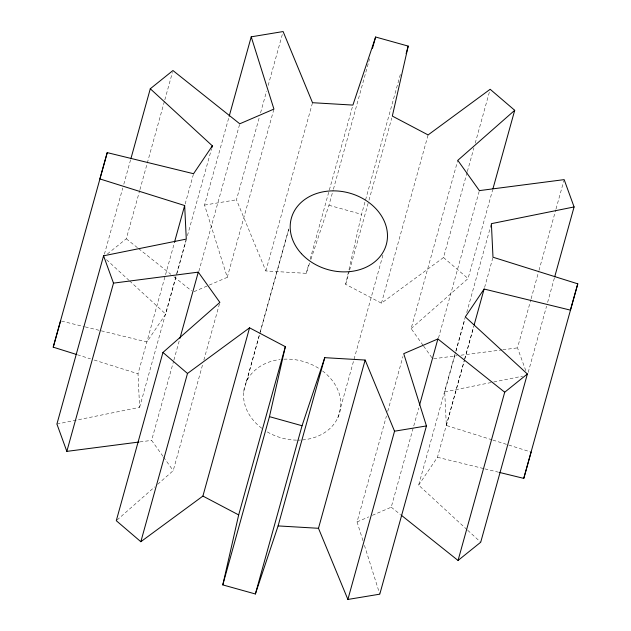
<?xml version="1.0" encoding="UTF-8"?>
<svg xmlns="http://www.w3.org/2000/svg" width="631" height="631" viewBox="0 0 631 631"><rect width="100%" height="100%" fill="white"/><g stroke="black" fill="none" stroke-linecap="round" stroke-linejoin="round"><path stroke-width="0.47" stroke-dasharray="3.15 2.37" d="M467.098 172.46L443.506 257.535L381.44 303.18L345.662 284.329L361.547 214.351L400.606 73.511M104.415 254.183L122.761 188.014M123.81 184.236L130.625 159.659M107.404 253.977L126.295 238.786L139.664 190.578M139.924 189.639L164.565 100.786M164.825 99.84L172.429 72.431M56.916 424.056L139.617 407.342L138.008 373.781L174.424 242.73M185.167 203.971L193.559 173.722M139.617 407.342L186.279 239.094M85.24 326.905L146.897 341.97L165.693 314.096L176.704 274.398M176.964 273.452L186.137 240.372M187.446 235.647L211.566 148.687M209.287 285.078L227.27 277.332L204.554 205.075L228.935 117.169M162.987 456.316L151.621 440.383L173.643 360.987M173.904 360.041L179.409 340.196M198.875 271.251L239.764 123.802M309.663 263.08L306.24 273.333L265.856 270.951L236.459 199.798L259.522 116.617M260.571 112.839L266.605 91.101M268.175 85.43L282.854 32.496M157.687 484.3L173.209 470.647L202.567 364.781M203.876 360.056L219.604 303.345M227.27 277.332L273.933 109.084M265.856 270.951L312.519 102.703M243.716 391.504L259.972 332.9M260.232 331.953L288.809 228.927M246.516 381.503L288.714 229.329M306.24 273.333L309.119 262.938M310.168 259.16L352.903 105.085M310.909 259.349L328.956 205.264L333.152 190.144M333.413 189.197L369.585 58.754M345.662 284.329L349.329 271.093M349.59 270.147L368.725 201.147M368.993 200.201L391.796 117.973M337.83 417.746L382.914 255.169M381.44 303.18L428.094 134.931M362.967 540.68L357.067 521.916L386.424 416.05M387.742 411.325L402.941 356.499M423.062 345.323L411.128 328.601L457.79 160.353M467.358 171.514L473.913 147.891M475.222 143.158L490.161 89.287M372.353 515.33L391.236 507.198L418.755 407.949M438.482 338.066L479.379 190.617M411.128 328.601L468.052 278.547L492.693 189.702M467.003 529.622L418.645 485.152L455.606 351.877M455.874 350.931L465.307 316.904M491.991 439.799L446.338 425.468L444.721 391.906L455.732 352.201M456 351.262L464.905 319.12M466.743 312.503L491.123 224.597M418.645 485.152L437.441 457.278L464.44 359.915M464.7 358.976L473.613 326.834M446.338 425.468L464.424 360.246M464.684 359.307L473.857 326.219M484.608 287.468L492.992 257.219M525.773 370.634L517.499 347.87L530.868 299.67M531.128 298.723L538.732 271.306M538.992 270.368L555.769 209.871M556.029 208.924L563.893 180.569M528.21 372.353L546.564 306.185M547.613 302.407L554.428 277.829M117.027 520.047L154.729 486.895M194.009 291.664L208.388 285.464M357.067 521.916L368.756 516.884M444.721 391.906L492.811 382.189M493.765 381.992L522.618 376.163M204.554 205.075L236.459 199.798M433.694 358.739L457.081 355.703M460.977 355.198L501.905 349.897M502.883 349.771L517.499 347.87M139.932 441.905L151.621 440.383M61.522 321.108L84.294 326.669M437.441 457.278L483.922 468.636M484.876 468.872L498.151 472.114M328.956 205.264L361.547 214.351M492.921 440.091L507.829 444.768M508.76 445.06L531.121 452.08M77.447 354.772L90.485 358.865M94.216 360.033L138.008 373.781M126.295 238.786L137.81 247.967M138.583 248.582L170.835 274.296M173.904 276.741L191.572 290.828M391.236 507.198L400.448 514.549M443.506 257.535L468.052 278.547M467.721 530.285L480.712 542.234M106.513 259.672L128.89 280.251M129.607 280.913L165.693 314.096M423.63 346.119L432.716 358.865M163.555 457.112L173.209 470.647M364.442 545.373L379.783 594.173M322.567 370.981A49.273 39.761 15.5 0 1 339.407 413.628A49.273 39.761 15.5 0 1 301.397 440.012M300.443 440.067A49.273 39.761 15.5 0 1 297.54 440.138M296.57 440.13A49.273 39.761 15.5 0 1 266.558 431.494M261.778 428.268A49.273 39.761 15.5 0 1 244.607 386.779A49.273 39.761 15.5 0 1 280.085 359.512M283.903 359.181A49.273 39.761 15.5 0 1 319.428 368.78"/><path stroke-width="0.95" d="M401.221 515.156L458.051 560.462L504.705 392.214L437.89 338.95L403.73 353.668L426.446 425.925L379.783 594.173L347.886 599.45L394.541 431.202L365.144 360.049L324.76 357.667L278.097 525.915L255.381 593.984L222.79 584.898L238.676 514.92L285.338 346.671L249.56 327.82L187.494 373.465L140.839 541.713L116.285 520.701L162.948 352.453L219.872 302.399L198.284 272.135L113.501 283.13L66.839 451.378L138.954 442.031M222.79 584.898L269.453 416.649L285.338 346.671M229.195 116.222L251.217 36.827L283.114 31.55L312.519 102.703L352.903 105.085L375.619 37.016L408.21 46.102L392.324 116.08L428.094 134.931L490.161 89.287L514.715 110.299L492.953 188.756M76.517 354.48L53.225 347.168L107.231 152.623L193.559 173.722L212.355 145.848L150.288 88.766L172.949 70.538L239.764 123.802L273.933 109.084L251.217 36.827M107.231 152.623L99.879 178.92L184.662 205.532L186.279 239.094L103.571 255.807L56.916 424.056L66.839 451.378M130.893 158.712L150.288 88.766M174.44 242.391L184.662 205.532M211.827 147.741L212.355 145.848M179.938 338.303L198.284 272.135M140.839 541.713L202.906 496.069L249.56 327.82M372.471 48.358L375.619 37.016M255.381 593.984L302.044 425.736L324.76 357.667M406.112 53.667L408.21 46.102M347.886 599.45L318.481 528.297L365.144 360.049M419.544 405.118L437.89 338.95M474.141 324.941L484.103 289.03L570.424 310.129L577.775 283.832L492.992 257.219L491.383 223.658L574.084 206.944L564.161 179.622L479.379 190.617L457.79 160.353L514.715 110.299M484.103 289.03L465.307 316.904L527.374 373.986L480.712 542.234L458.051 560.462M554.688 276.883L574.084 206.944M499.105 472.343L523.769 478.377L577.775 283.832M53.225 347.168L60.576 320.871M523.769 478.377L531.121 452.08M504.705 392.214L527.374 373.986M394.541 431.202L426.446 425.925M278.097 525.915L318.481 528.297M269.453 416.649L302.044 425.736M202.906 496.069L238.676 514.92M162.948 352.453L187.494 373.465M103.571 255.807L113.501 283.13M301.444 253.694A49.273 39.761 15.5 0 0 384.484 249.497A49.273 39.761 15.5 0 0 330.557 190.933A49.273 39.761 15.5 0 0 301.444 253.694"/></g></svg>
